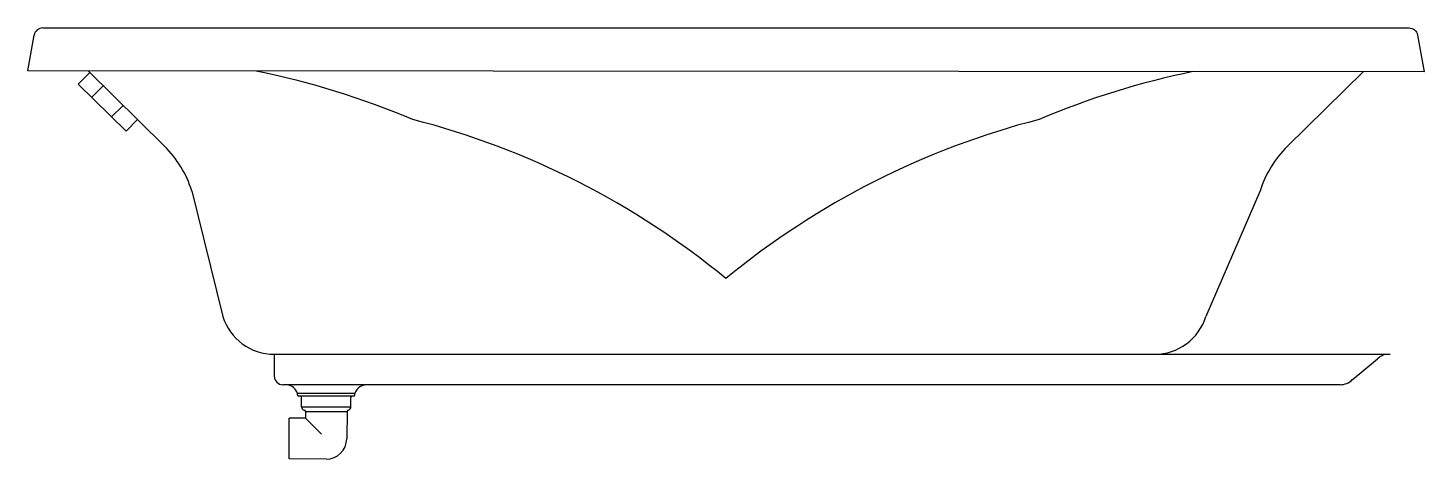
# Model space of a CAD drawing. Header units: millimetres. Extents: x -1083.71 to -1082.11, y 2265.79 to 2266.29.
import ezdxf

# ---------------------------------------------------------------- set-up
doc = ezdxf.new("R2010")
doc.units = ezdxf.units.MM
doc.header["$LTSCALE"] = 10
doc.layers.add('jacuzzi', color=1, linetype='Continuous')

msp = doc.modelspace()

# ---------------------------------------------------------------- linework, layer by layer
at = {"layer": 'jacuzzi'}
for p, q in [((-1083.713, 2266.2375), (-1083.7058, 2266.2786)), ((-1083.6419, 2266.2356), (-1083.6551, 2266.2222)), ((-1083.6439, 2266.2375), (-1083.5561, 2266.1511)), ((-1082.178, 2266.2366), (-1082.265, 2266.1511)), ((-1083.6551, 2266.2222), (-1083.6002, 2266.1682)), ((-1083.6266, 2266.2205), (-1083.6398, 2266.2071)), ((-1083.6037, 2266.1979), (-1083.6168, 2266.1846)), ((-1083.587, 2266.1815), (-1083.6002, 2266.1682)), ((-1083.5246, 2266.0996), (-1083.489, 2265.9554)), ((-1082.2964, 2266.0996), (-1082.3586, 2265.9554)), ((-1083.4298, 2265.9119), (-1082.9105, 2265.9119)), ((-1083.4298, 2265.9119), (-1083.4298, 2265.8869)), ((-1082.9105, 2265.9119), (-1082.1468, 2265.9119)), ((-1082.1904, 2265.8827), (-1082.1613, 2265.9068)), ((-1082.9105, 2265.8769), (-1083.4198, 2265.8769)), ((-1083.403, 2265.8652), (-1083.403, 2265.8668)), ((-1083.3372, 2265.8668), (-1083.403, 2265.8668)), ((-1083.3387, 2265.8637), (-1083.4015, 2265.8637)), ((-1083.3372, 2265.8652), (-1083.3372, 2265.8668)), ((-1082.2045, 2265.8769), (-1082.9105, 2265.8769)), ((-1083.3984, 2265.8516), (-1083.3984, 2265.8622)), ((-1083.3984, 2265.8516), (-1083.3418, 2265.8516)), ((-1083.3418, 2265.8516), (-1083.3418, 2265.8622)), ((-1083.394, 2265.8386), (-1083.4126, 2265.8384)), ((-1083.4126, 2265.8365), (-1083.4126, 2265.8384)), ((-1083.4126, 2265.7932), (-1083.4126, 2265.837)), ((-1083.3941, 2265.8462), (-1083.394, 2265.8386)), ((-1083.3941, 2265.8462), (-1083.3461, 2265.8462)), ((-1083.394, 2265.8386), (-1083.3754, 2265.82)), ((-1083.3461, 2265.8462), (-1083.3465, 2265.8147)), ((-1083.4126, 2265.7919), (-1083.4126, 2265.7937)), ((-1083.3701, 2265.7915), (-1083.4126, 2265.7919))]:
    msp.add_line(p, q, dxfattribs=at)
msp.add_lwpolyline([(-1083.696, 2266.2869), (-1082.1251, 2266.2869, -0.36397), (-1082.1153, 2266.2786), (-1082.1079, 2266.2366), (-1083.713, 2266.2375)], format="xyb", dxfattribs=at)
for centre, radius, start, end in [((-1083.696, 2266.2769), 0.01, 90, 170), ((-1083.6396, 2265.3074), 0.949, 67.1149, 78.5063), ((-1082.1815, 2265.3074), 0.949, 101.677, 112.8851), ((-1083.5015, 2265.2806), 0.9302, 50.5545, 75.6208), ((-1082.3195, 2265.2806), 0.9302, 104.3792, 129.4455), ((-1083.643, 2266.0626), 0.124, 17.3197, 45.4704), ((-1082.178, 2266.0626), 0.124, 134.5296, 162.6803), ((-1083.4298, 2265.9739), 0.062, 197.3197, 270), ((-1082.4178, 2265.9739), 0.062, 270, 342.6803), ((-1082.1491, 2265.8946), 0.0173, 90, 135), ((-1083.4198, 2265.8869), 0.01, 180, 270), ((-1082.2045, 2265.8969), 0.02, 270, 315), ((-1083.4176, 2265.8615), 0.0156, 19.8249, 81.7268), ((-1083.4015, 2265.8652), 0.00152, 180, 270), ((-1083.4, 2265.8622), 0.00152, 0, 90), ((-1083.3403, 2265.8622), 0.00152, 90, 180), ((-1083.3387, 2265.8652), 0.00152, 270, 0), ((-1083.3226, 2265.8615), 0.0156, 98.2732, 160.1751), ((-1083.3945, 2265.8516), 0.00395, 180, 257.8805), ((-1083.3956, 2265.8462), 0.00152, 0.5, 77.8805), ((-1083.3446, 2265.8462), 0.00152, 102.1195, 179.5), ((-1083.3457, 2265.8516), 0.00395, 282.1195, 0), ((-1083.3699, 2265.8149), 0.0234, 269.5, 359.5)]:
    msp.add_arc(centre, radius, start, end, dxfattribs=at)

doc.saveas('drawing.dxf')
